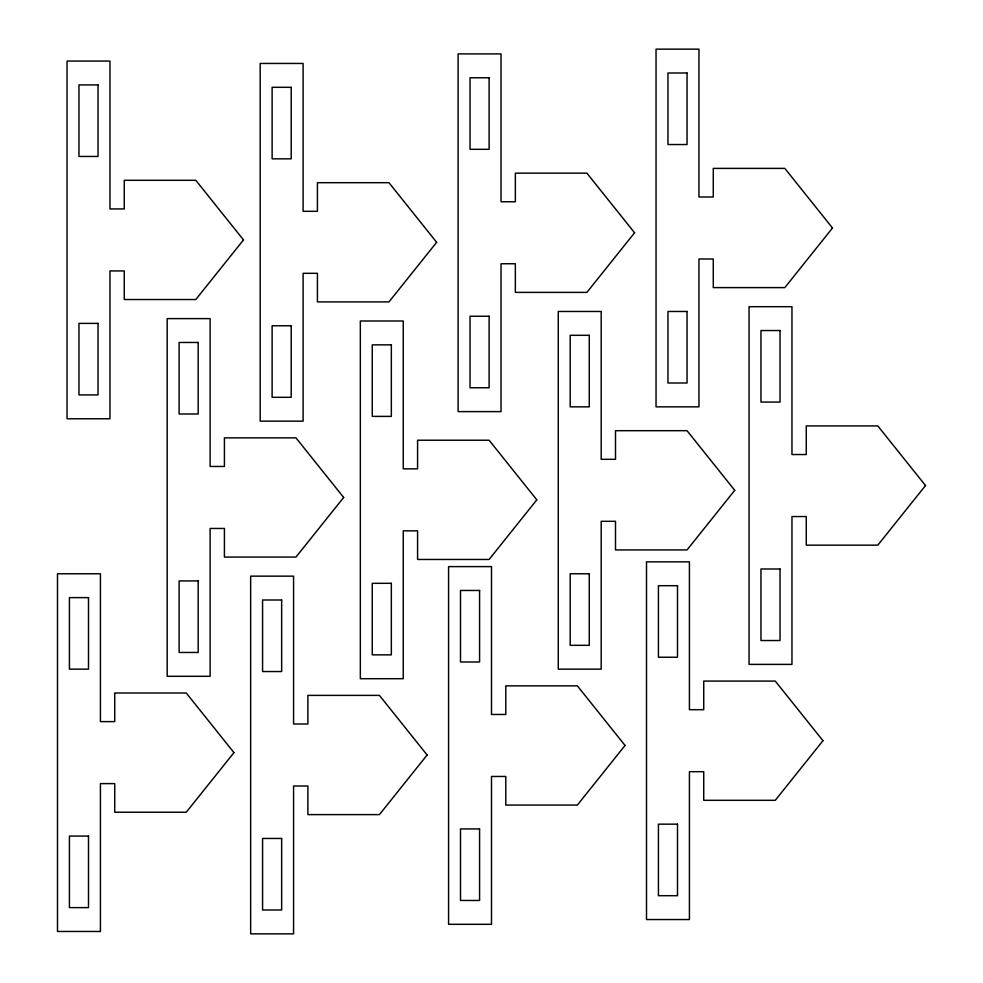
<?xml version="1.0" encoding="UTF-8"?>
<svg xmlns="http://www.w3.org/2000/svg" width="983" height="983" viewBox="0 0 983 983"><rect width="100%" height="100%" fill="white"/><g stroke="black" fill="none" stroke-linecap="round" stroke-linejoin="round"><path stroke-width="1.47" d="M243.501 239.926L195.801 299.532L124.263 299.532L124.263 270.927L109.961 270.927L109.961 418.77L67.041 418.77L67.041 61.069L109.961 61.069L109.961 208.924L124.263 208.924L124.263 180.307L195.801 180.307L243.501 239.926M436.649 242.309L388.961 301.916L317.423 301.916L317.423 273.311L303.108 273.311L303.108 421.154L260.188 421.154L260.188 63.453L303.108 63.453L303.108 211.308L317.423 211.308L317.423 182.691L388.961 182.691L436.649 242.309M343.657 497.459L295.957 557.078L224.419 557.078L224.419 528.461L210.116 528.461L210.116 676.304L167.184 676.304L167.184 318.615L210.116 318.615L210.116 466.458L224.419 466.458L224.419 437.84L295.957 437.84L343.657 497.459M634.576 232.762L586.888 292.381L515.35 292.381L515.35 263.763L501.035 263.763L501.035 411.619L458.115 411.619L458.115 53.918L501.035 53.918L501.035 201.761L515.35 201.761L515.35 173.155L586.888 173.155L634.576 232.762M233.954 752.622L186.266 812.228L114.728 812.228L114.728 783.623L100.426 783.623L100.426 931.466L57.493 931.466L57.493 573.765L100.426 573.765L100.426 721.62L114.728 721.62L114.728 693.003L186.266 693.003L233.954 752.622M536.804 499.843L489.116 559.462L417.578 559.462L417.578 530.845L403.263 530.845L403.263 678.7L360.343 678.7L360.343 320.999L403.263 320.999L403.263 468.842L417.578 468.842L417.578 440.224L489.116 440.224L536.804 499.843M832.503 227.995L784.815 287.614L713.277 287.614L713.277 258.996L698.962 258.996L698.962 406.851L656.042 406.851L656.042 49.15L698.962 49.15L698.962 196.993L713.277 196.993L713.277 168.388L784.815 168.388L832.503 227.995M427.114 755.005L379.426 814.612L307.888 814.612L307.888 786.007L293.573 786.007L293.573 933.85L250.653 933.85L250.653 576.149L293.573 576.149L293.573 724.004L307.888 724.004L307.888 695.386L379.426 695.386L427.114 755.005M734.731 490.308L687.043 549.927L615.505 549.927L615.505 521.309L601.191 521.309L601.191 669.153L558.27 669.153L558.27 311.464L601.191 311.464L601.191 459.307L615.505 459.307L615.505 430.689L687.043 430.689L734.731 490.308M625.041 745.458L577.353 805.077L505.803 805.077L505.803 776.459L491.5 776.459L491.5 924.315L448.58 924.315L448.58 566.613L491.5 566.613L491.5 714.469L505.803 714.469L505.803 685.851L577.353 685.851L625.041 745.458M925.507 485.541L877.807 545.16L806.269 545.16L806.269 516.542L791.966 516.542L791.966 664.385L749.046 664.385L749.046 306.696L791.966 306.696L791.966 454.539L806.269 454.539L806.269 425.922L877.807 425.922L925.507 485.541M822.968 740.69L775.268 800.309L703.73 800.309L703.73 771.692L689.427 771.692L689.427 919.547L646.507 919.547L646.507 561.846L689.427 561.846L689.427 709.689L703.73 709.689L703.73 681.084L775.268 681.084L822.968 740.69M687.043 73L667.961 73L667.961 144.538L687.043 144.538L687.043 73M489.116 77.768L470.034 77.768L470.034 149.305L489.116 149.305L489.116 77.768M98.03 84.919L78.959 84.919L78.959 156.457L98.03 156.457L98.03 84.919M291.189 87.303L272.119 87.303L272.119 158.841L291.189 158.841L291.189 87.303M687.043 311.464L667.961 311.464L667.961 383.001L687.043 383.001L687.043 311.464M489.116 316.231L470.034 316.231L470.034 387.769L489.116 387.769L489.116 316.231M98.03 323.382L78.959 323.382L78.959 394.92L98.03 394.92L98.03 323.382M291.189 325.766L272.119 325.766L272.119 397.304L291.189 397.304L291.189 325.766M780.035 330.534L760.965 330.534L760.965 402.072L780.035 402.072L780.035 330.534M589.272 335.301L570.189 335.301L570.189 406.851L589.272 406.851L589.272 335.301M198.185 342.465L179.115 342.465L179.115 414.003L198.185 414.003L198.185 342.465M391.345 344.849L372.262 344.849L372.262 416.387L391.345 416.387L391.345 344.849M780.035 568.997L760.965 568.997L760.965 640.535L780.035 640.535L780.035 568.997M589.272 573.765L570.189 573.765L570.189 645.315L589.272 645.315L589.272 573.765M198.185 580.928L179.115 580.928L179.115 652.466L198.185 652.466L198.185 580.928M391.345 583.312L372.262 583.312L372.262 654.85L391.345 654.85L391.345 583.312M677.496 585.696L658.426 585.696L658.426 657.234L677.496 657.234L677.496 585.696M479.581 590.464L460.499 590.464L460.499 662.001L479.581 662.001L479.581 590.464M88.495 597.615L69.424 597.615L69.424 669.153L88.495 669.153L88.495 597.615M281.654 599.999L262.572 599.999L262.572 671.536L281.654 671.536L281.654 599.999M677.496 824.159L658.426 824.159L658.426 895.697L677.496 895.697L677.496 824.159M479.581 828.927L460.499 828.927L460.499 900.465L479.581 900.465L479.581 828.927M88.495 836.078L69.424 836.078L69.424 907.616L88.495 907.616L88.495 836.078M281.654 838.462L262.572 838.462L262.572 910L281.654 910L281.654 838.462"/></g></svg>
